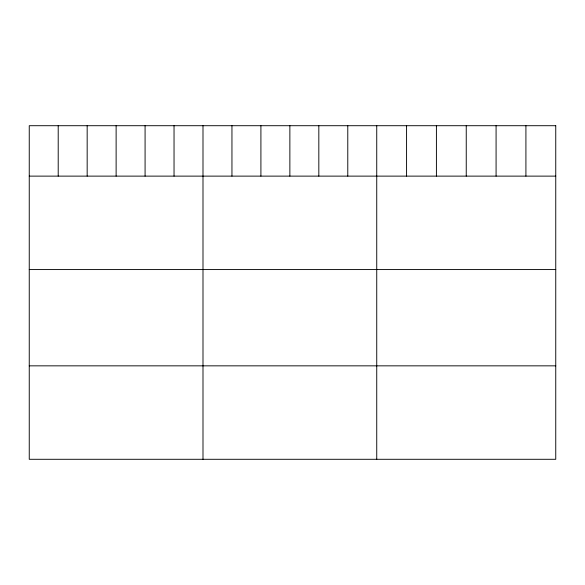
<?xml version="1.0" encoding="UTF-8"?>
<svg xmlns="http://www.w3.org/2000/svg" width="585" height="585" viewBox="0 0 585 585"><rect width="100%" height="100%" fill="white"/><g stroke="black" fill="none" stroke-linecap="round" stroke-linejoin="round"><path stroke-width="0.88" d="M29.25 176.122L555.75 176.122M29.25 269.568L555.75 269.568M29.25 365.844L555.75 365.844M525.915 125.709L525.915 176.122M496.08 125.709L496.08 176.122M466.245 125.709L466.245 176.122M436.41 125.709L436.41 176.122M406.575 125.709L406.575 176.122M376.74 125.709L376.74 459.291M347.782 125.709L347.782 176.122M318.825 125.709L318.825 176.122M289.867 125.709L289.867 176.122M260.91 125.709L260.91 176.122M231.952 125.709L231.952 176.122M202.995 125.709L202.995 459.291M174.037 125.709L174.037 176.122M145.08 125.709L145.08 176.122M116.123 125.709L116.123 176.122M87.165 125.709L87.165 176.122M58.207 125.709L58.207 176.122M555.75 125.709L29.25 125.709L29.25 459.291L555.75 459.291L555.75 125.709"/></g></svg>
